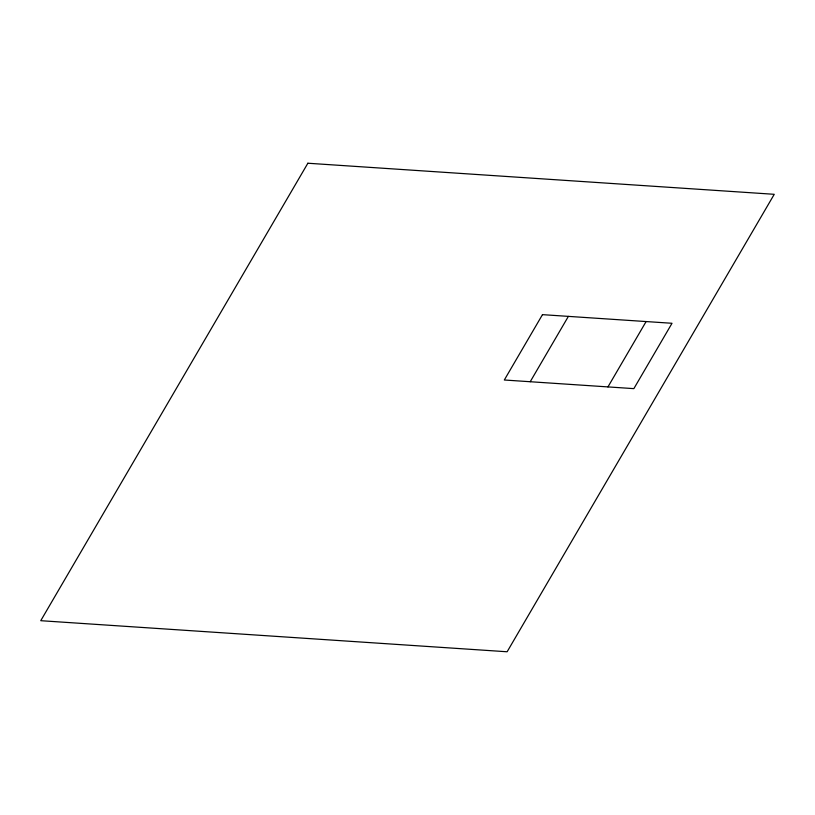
<?xml version="1.0" encoding="UTF-8"?>
<svg xmlns="http://www.w3.org/2000/svg" width="815" height="815" viewBox="0 0 815 815"><rect width="100%" height="100%" fill="white"/><g stroke="black" fill="none" stroke-linecap="round" stroke-linejoin="round"><path stroke-width="1.22" d="M530.219 381.726L568.381 316.383M607.949 386.911L646.112 321.558M307.866 163.234L40.75 620.694L507.134 651.766L774.25 194.306L307.866 163.234M542.474 314.651L504.312 380.004L633.856 388.633L672.018 323.28L542.474 314.651"/></g></svg>
